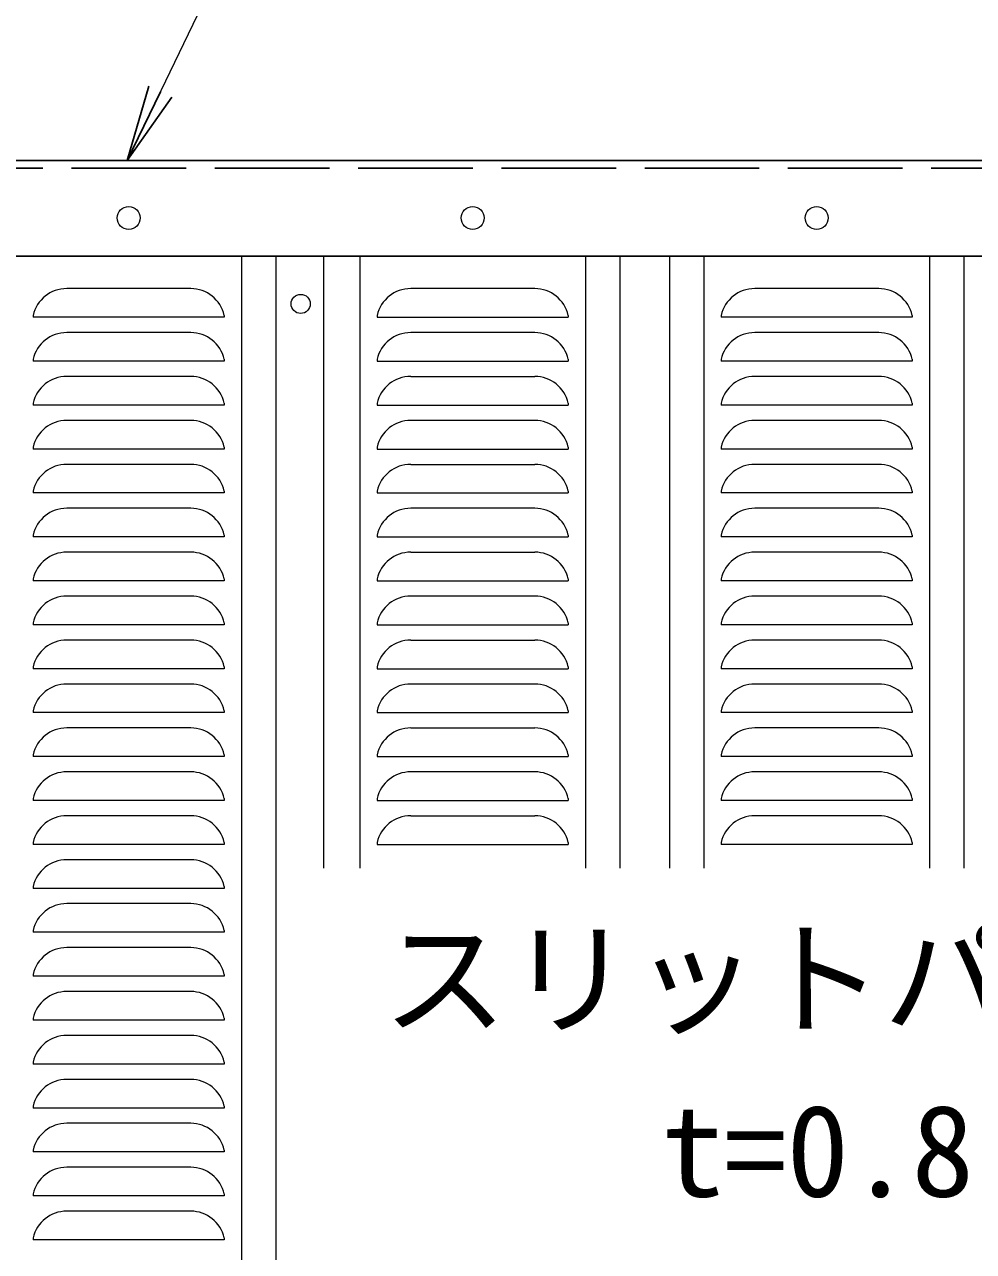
# Model space of a CAD drawing. Units: millimetres, scale not verified. Extents: x -4200 to 4200, y -2970 to 2970.
# Drawn here: x -2515 to -2018, y 1172 to 1814 of the extents above; entities that cross this region are included whole.
import ezdxf
from ezdxf.enums import TextEntityAlignment as Align

# ---------------------------------------------------------------- set-up
doc = ezdxf.new("R2010")
doc.units = ezdxf.units.MM
doc.header["$LTSCALE"] = 10
doc.linetypes.add('DASHED', pattern=[7.5, 6, -1.5])
for name, color, linetype, lineweight in [('0-2_D-STR1', 1, 'Continuous', 25), ('0-3_D-STR3', 3, 'Continuous', 13), ('0-4_D-STR2', 7, 'Continuous', 13), ('0-6_0', 7, 'Continuous', 25), ('0-9_D-STR-TXT', 7, 'Continuous', 13)]:
    doc.layers.add(name, color=color, linetype=linetype, lineweight=lineweight)
doc.styles.add('ＭＳ ゴシック', font='')
doc.styles.get('ＭＳ ゴシック').set_extended_font_data('MS Gothic')

# ---------------------------------------------------------------- blocks, each defined once
blk = doc.blocks.new('_Open')
at = {"layer": '0-6_0'}
blk.add_line((-10, 1.667), (0, 0), dxfattribs=at)
blk.add_lwpolyline([(-10, -1.667), (0, 0), (-10, 0)], dxfattribs=at)

msp = doc.modelspace()

# ---------------------------------------------------------------- linework, layer by layer
at = {"layer": '0-2_D-STR1'}
for p, q in [((-3290.53, 1743.04), (-839.53, 1743.04)), ((-3240.53, 1693.04), (-839.53, 1693.04)), ((-3240.53, 1693.04), (-839.53, 1693.04))]:
    msp.add_line(p, q, dxfattribs=at)
at = {"layer": '0-2_D-STR1', "linetype": 'DASHED'}
msp.add_line((-3240.53, 1739.04), (-839.53, 1739.04), dxfattribs=at)
at = {"layer": '0-3_D-STR3'}
for centre, radius in [((-2460.53, 1713.04), 6), ((-2280.53, 1713.04), 6), ((-2100.53, 1713.04), 6), ((-2370.53, 1668.04), 5)]:
    msp.add_circle(centre, radius, dxfattribs=at)
at = {"layer": '0-4_D-STR2'}
for p, q in [((-2401.53, 1693.04), (-2401.53, 333.04)), ((-2383.53, 1693.04), (-2383.53, 333.04)), ((-2358.53, 1693.04), (-2358.53, 1372.61)), ((-2339.53, 1693.04), (-2339.53, 1372.61)), ((-2221.53, 1693.04), (-2221.53, 1372.61)), ((-2203.53, 1693.04), (-2203.53, 1372.61)), ((-2177.53, 1693.04), (-2177.53, 1372.61)), ((-2159.53, 1693.04), (-2159.53, 1372.61)), ((-2041.53, 1693.04), (-2041.53, 1372.61)), ((-2023.53, 1693.04), (-2023.53, 1372.61)), ((-2428.08, 1676.04), (-2492.97, 1676.04)), ((-2248.08, 1676.04), (-2312.97, 1676.04)), ((-2068.08, 1676.04), (-2132.97, 1676.04)), ((-2510.53, 1662.04), (-2510.53, 1661.04)), ((-2510.53, 1662.03), (-2510.53, 1661.04)), ((-2410.53, 1661.04), (-2510.53, 1661.04)), ((-2410.53, 1662.04), (-2410.53, 1661.04)), ((-2330.53, 1662.04), (-2330.53, 1661.04)), ((-2330.53, 1661.04), (-2230.53, 1661.04)), ((-2230.53, 1662.04), (-2230.53, 1661.04)), ((-2230.53, 1662.03), (-2230.53, 1661.04)), ((-2150.53, 1662.04), (-2150.53, 1661.04)), ((-2150.53, 1662.03), (-2150.53, 1661.04)), ((-2050.53, 1661.04), (-2150.53, 1661.04)), ((-2050.53, 1662.04), (-2050.53, 1661.04)), ((-2428.08, 1653.04), (-2492.97, 1653.04)), ((-2248.08, 1653.04), (-2312.97, 1653.04)), ((-2068.08, 1653.04), (-2132.97, 1653.04)), ((-2510.53, 1639.04), (-2510.53, 1638.04)), ((-2510.53, 1639.03), (-2510.53, 1638.04)), ((-2410.53, 1638.04), (-2510.53, 1638.04)), ((-2410.53, 1639.04), (-2410.53, 1638.04)), ((-2330.53, 1639.04), (-2330.53, 1638.04)), ((-2330.53, 1638.04), (-2230.53, 1638.04)), ((-2230.53, 1639.04), (-2230.53, 1638.04)), ((-2230.53, 1639.03), (-2230.53, 1638.04)), ((-2150.53, 1639.04), (-2150.53, 1638.04)), ((-2150.53, 1639.03), (-2150.53, 1638.04)), ((-2050.53, 1638.04), (-2150.53, 1638.04)), ((-2050.53, 1639.04), (-2050.53, 1638.04)), ((-2428.08, 1630.04), (-2492.97, 1630.04)), ((-2312.97, 1630.04), (-2248.08, 1630.04)), ((-2068.08, 1630.04), (-2132.97, 1630.04)), ((-2510.53, 1616.04), (-2510.53, 1615.04)), ((-2510.53, 1616.03), (-2510.53, 1615.04)), ((-2410.53, 1615.04), (-2510.53, 1615.04)), ((-2410.53, 1616.04), (-2410.53, 1615.04)), ((-2330.53, 1616.04), (-2330.53, 1615.04)), ((-2330.53, 1615.04), (-2230.53, 1615.04)), ((-2230.53, 1616.04), (-2230.53, 1615.04)), ((-2230.53, 1616.03), (-2230.53, 1615.04)), ((-2150.53, 1616.04), (-2150.53, 1615.04)), ((-2150.53, 1616.03), (-2150.53, 1615.04)), ((-2050.53, 1615.04), (-2150.53, 1615.04)), ((-2050.53, 1616.04), (-2050.53, 1615.04)), ((-2428.08, 1607.04), (-2492.97, 1607.04)), ((-2248.08, 1607.04), (-2312.97, 1607.04)), ((-2068.08, 1607.04), (-2132.97, 1607.04)), ((-2510.53, 1593.04), (-2510.53, 1592.04)), ((-2510.53, 1593.03), (-2510.53, 1592.04)), ((-2410.53, 1593.04), (-2410.53, 1592.04)), ((-2330.53, 1593.04), (-2330.53, 1592.04)), ((-2230.53, 1593.04), (-2230.53, 1592.04)), ((-2230.53, 1593.03), (-2230.53, 1592.04)), ((-2150.53, 1593.04), (-2150.53, 1592.04)), ((-2150.53, 1593.03), (-2150.53, 1592.04)), ((-2050.53, 1593.04), (-2050.53, 1592.04)), ((-2410.53, 1592.04), (-2510.53, 1592.04)), ((-2330.53, 1592.04), (-2230.53, 1592.04)), ((-2050.53, 1592.04), (-2150.53, 1592.04)), ((-2428.08, 1584.04), (-2492.97, 1584.04)), ((-2312.97, 1584.04), (-2248.08, 1584.04)), ((-2068.08, 1584.04), (-2132.97, 1584.04)), ((-2510.53, 1570.04), (-2510.53, 1569.04)), ((-2510.53, 1570.03), (-2510.53, 1569.04)), ((-2410.53, 1569.04), (-2510.53, 1569.04)), ((-2410.53, 1570.04), (-2410.53, 1569.04)), ((-2330.53, 1570.04), (-2330.53, 1569.04)), ((-2330.53, 1569.04), (-2230.53, 1569.04)), ((-2230.53, 1570.04), (-2230.53, 1569.04)), ((-2230.53, 1570.03), (-2230.53, 1569.04)), ((-2150.53, 1570.04), (-2150.53, 1569.04)), ((-2150.53, 1570.03), (-2150.53, 1569.04)), ((-2050.53, 1569.04), (-2150.53, 1569.04)), ((-2050.53, 1570.04), (-2050.53, 1569.04)), ((-2428.08, 1561.04), (-2492.97, 1561.04)), ((-2248.08, 1561.04), (-2312.97, 1561.04)), ((-2068.08, 1561.04), (-2132.97, 1561.04)), ((-2510.53, 1547.04), (-2510.53, 1546.04)), ((-2510.53, 1547.03), (-2510.53, 1546.04)), ((-2410.53, 1546.04), (-2510.53, 1546.04)), ((-2410.53, 1547.04), (-2410.53, 1546.04)), ((-2330.53, 1547.04), (-2330.53, 1546.04)), ((-2330.53, 1546.04), (-2230.53, 1546.04)), ((-2230.53, 1547.04), (-2230.53, 1546.04)), ((-2230.53, 1547.03), (-2230.53, 1546.04)), ((-2150.53, 1547.04), (-2150.53, 1546.04)), ((-2150.53, 1547.03), (-2150.53, 1546.04)), ((-2050.53, 1546.04), (-2150.53, 1546.04)), ((-2050.53, 1547.04), (-2050.53, 1546.04)), ((-2428.08, 1538.04), (-2492.97, 1538.04)), ((-2312.97, 1538.04), (-2248.08, 1538.04)), ((-2068.08, 1538.04), (-2132.97, 1538.04)), ((-2510.53, 1524.04), (-2510.53, 1523.04)), ((-2510.53, 1524.03), (-2510.53, 1523.04)), ((-2410.53, 1523.04), (-2510.53, 1523.04)), ((-2410.53, 1524.04), (-2410.53, 1523.04)), ((-2330.53, 1524.04), (-2330.53, 1523.04)), ((-2330.53, 1523.04), (-2230.53, 1523.04)), ((-2230.53, 1524.04), (-2230.53, 1523.04)), ((-2230.53, 1524.03), (-2230.53, 1523.04)), ((-2150.53, 1524.04), (-2150.53, 1523.04)), ((-2150.53, 1524.03), (-2150.53, 1523.04)), ((-2050.53, 1523.04), (-2150.53, 1523.04)), ((-2050.53, 1524.04), (-2050.53, 1523.04)), ((-2428.08, 1515.04), (-2492.97, 1515.04)), ((-2248.08, 1515.04), (-2312.97, 1515.04)), ((-2068.08, 1515.04), (-2132.97, 1515.04)), ((-2510.53, 1501.04), (-2510.53, 1500.04)), ((-2510.53, 1501.03), (-2510.53, 1500.04)), ((-2410.53, 1500.04), (-2510.53, 1500.04)), ((-2410.53, 1501.04), (-2410.53, 1500.04)), ((-2330.53, 1501.04), (-2330.53, 1500.04)), ((-2330.53, 1500.04), (-2230.53, 1500.04)), ((-2230.53, 1501.04), (-2230.53, 1500.04)), ((-2230.53, 1501.03), (-2230.53, 1500.04)), ((-2150.53, 1501.04), (-2150.53, 1500.04)), ((-2150.53, 1501.03), (-2150.53, 1500.04)), ((-2050.53, 1500.04), (-2150.53, 1500.04)), ((-2050.53, 1501.04), (-2050.53, 1500.04)), ((-2428.08, 1492.04), (-2492.97, 1492.04)), ((-2312.97, 1492.04), (-2248.08, 1492.04)), ((-2068.08, 1492.04), (-2132.97, 1492.04)), ((-2510.53, 1478.04), (-2510.53, 1477.04)), ((-2510.53, 1478.03), (-2510.53, 1477.04)), ((-2410.53, 1478.04), (-2410.53, 1477.04)), ((-2330.53, 1478.04), (-2330.53, 1477.04)), ((-2230.53, 1478.04), (-2230.53, 1477.04)), ((-2230.53, 1478.03), (-2230.53, 1477.04)), ((-2150.53, 1478.04), (-2150.53, 1477.04)), ((-2150.53, 1478.03), (-2150.53, 1477.04)), ((-2050.53, 1478.04), (-2050.53, 1477.04)), ((-2410.53, 1477.04), (-2510.53, 1477.04)), ((-2330.53, 1477.04), (-2230.53, 1477.04)), ((-2050.53, 1477.04), (-2150.53, 1477.04)), ((-2428.08, 1469.04), (-2492.97, 1469.04)), ((-2248.08, 1469.04), (-2312.97, 1469.04)), ((-2068.08, 1469.04), (-2132.97, 1469.04)), ((-2510.53, 1455.04), (-2510.53, 1454.04)), ((-2510.53, 1455.03), (-2510.53, 1454.04)), ((-2410.53, 1454.04), (-2510.53, 1454.04)), ((-2410.53, 1455.04), (-2410.53, 1454.04)), ((-2330.53, 1455.04), (-2330.53, 1454.04)), ((-2330.53, 1454.04), (-2230.53, 1454.04)), ((-2230.53, 1455.04), (-2230.53, 1454.04)), ((-2230.53, 1455.03), (-2230.53, 1454.04)), ((-2150.53, 1455.04), (-2150.53, 1454.04)), ((-2150.53, 1455.03), (-2150.53, 1454.04)), ((-2050.53, 1454.04), (-2150.53, 1454.04)), ((-2050.53, 1455.04), (-2050.53, 1454.04)), ((-2428.08, 1446.04), (-2492.97, 1446.04)), ((-2312.97, 1446.04), (-2248.08, 1446.04)), ((-2068.08, 1446.04), (-2132.97, 1446.04)), ((-2510.53, 1432.04), (-2510.53, 1431.04)), ((-2510.53, 1432.03), (-2510.53, 1431.04)), ((-2410.53, 1431.04), (-2510.53, 1431.04)), ((-2410.53, 1432.04), (-2410.53, 1431.04)), ((-2330.53, 1432.04), (-2330.53, 1431.04)), ((-2330.53, 1431.04), (-2230.53, 1431.04)), ((-2230.53, 1432.04), (-2230.53, 1431.04)), ((-2230.53, 1432.03), (-2230.53, 1431.04)), ((-2150.53, 1432.04), (-2150.53, 1431.04)), ((-2150.53, 1432.03), (-2150.53, 1431.04)), ((-2050.53, 1431.04), (-2150.53, 1431.04)), ((-2050.53, 1432.04), (-2050.53, 1431.04)), ((-2428.08, 1423.04), (-2492.97, 1423.04)), ((-2248.08, 1423.04), (-2312.97, 1423.04)), ((-2068.08, 1423.04), (-2132.97, 1423.04)), ((-2510.53, 1409.04), (-2510.53, 1408.04)), ((-2510.53, 1409.03), (-2510.53, 1408.04)), ((-2410.53, 1408.04), (-2510.53, 1408.04)), ((-2410.53, 1409.04), (-2410.53, 1408.04)), ((-2330.53, 1409.04), (-2330.53, 1408.04)), ((-2330.53, 1408.04), (-2230.53, 1408.04)), ((-2230.53, 1409.04), (-2230.53, 1408.04)), ((-2230.53, 1409.03), (-2230.53, 1408.04)), ((-2150.53, 1409.04), (-2150.53, 1408.04)), ((-2150.53, 1409.03), (-2150.53, 1408.04)), ((-2050.53, 1408.04), (-2150.53, 1408.04)), ((-2050.53, 1409.04), (-2050.53, 1408.04)), ((-2428.08, 1400.04), (-2492.97, 1400.04)), ((-2312.97, 1400.04), (-2248.08, 1400.04)), ((-2068.08, 1400.04), (-2132.97, 1400.04)), ((-2510.53, 1386.04), (-2510.53, 1385.04)), ((-2510.53, 1386.03), (-2510.53, 1385.04)), ((-2410.53, 1385.04), (-2510.53, 1385.04)), ((-2410.53, 1386.04), (-2410.53, 1385.04)), ((-2330.53, 1386.04), (-2330.53, 1385.04)), ((-2330.53, 1385.04), (-2230.53, 1385.04)), ((-2230.53, 1386.04), (-2230.53, 1385.04)), ((-2230.53, 1386.03), (-2230.53, 1385.04)), ((-2150.53, 1386.04), (-2150.53, 1385.04)), ((-2150.53, 1386.03), (-2150.53, 1385.04)), ((-2050.53, 1385.04), (-2150.53, 1385.04)), ((-2050.53, 1386.04), (-2050.53, 1385.04)), ((-2428.08, 1377.04), (-2492.97, 1377.04)), ((-2510.53, 1363.04), (-2510.53, 1362.04)), ((-2510.53, 1363.03), (-2510.53, 1362.04)), ((-2410.53, 1362.04), (-2510.53, 1362.04)), ((-2410.53, 1363.04), (-2410.53, 1362.04)), ((-2428.08, 1354.04), (-2492.97, 1354.04)), ((-2510.53, 1340.04), (-2510.53, 1339.04)), ((-2510.53, 1340.03), (-2510.53, 1339.04)), ((-2410.53, 1339.04), (-2510.53, 1339.04)), ((-2410.53, 1340.04), (-2410.53, 1339.04)), ((-2428.08, 1331.04), (-2492.97, 1331.04)), ((-2510.53, 1317.04), (-2510.53, 1316.04)), ((-2510.53, 1317.03), (-2510.53, 1316.04)), ((-2410.53, 1317.04), (-2410.53, 1316.04)), ((-2410.53, 1316.04), (-2510.53, 1316.04)), ((-2428.08, 1308.04), (-2492.97, 1308.04)), ((-2510.53, 1294.04), (-2510.53, 1293.04)), ((-2510.53, 1294.03), (-2510.53, 1293.04)), ((-2410.53, 1293.04), (-2510.53, 1293.04)), ((-2410.53, 1294.04), (-2410.53, 1293.04)), ((-2428.08, 1285.04), (-2492.97, 1285.04)), ((-2510.53, 1271.04), (-2510.53, 1270.04)), ((-2510.53, 1271.03), (-2510.53, 1270.04)), ((-2410.53, 1270.04), (-2510.53, 1270.04)), ((-2410.53, 1271.04), (-2410.53, 1270.04)), ((-2428.08, 1262.04), (-2492.97, 1262.04)), ((-2510.53, 1248.04), (-2510.53, 1247.04)), ((-2510.53, 1248.03), (-2510.53, 1247.04)), ((-2410.53, 1247.04), (-2510.53, 1247.04)), ((-2410.53, 1248.04), (-2410.53, 1247.04)), ((-2428.08, 1239.04), (-2492.97, 1239.04)), ((-2510.53, 1225.04), (-2510.53, 1224.04)), ((-2510.53, 1225.03), (-2510.53, 1224.04)), ((-2410.53, 1224.04), (-2510.53, 1224.04)), ((-2410.53, 1225.04), (-2410.53, 1224.04)), ((-2428.08, 1216.04), (-2492.97, 1216.04)), ((-2510.53, 1202.04), (-2510.53, 1201.04)), ((-2510.53, 1202.03), (-2510.53, 1201.04)), ((-2410.53, 1202.04), (-2410.53, 1201.04)), ((-2410.53, 1201.04), (-2510.53, 1201.04)), ((-2428.08, 1193.04), (-2492.97, 1193.04)), ((-2510.53, 1179.04), (-2510.53, 1178.04)), ((-2510.53, 1179.03), (-2510.53, 1178.04)), ((-2410.53, 1178.04), (-2510.53, 1178.04)), ((-2410.53, 1179.04), (-2410.53, 1178.04))]:
    msp.add_line(p, q, dxfattribs=at)
for centre, start, end in [((-2492.97, 1658.04), 90, 167.16041), ((-2428.08, 1658.04), 12.83959, 90), ((-2312.97, 1658.04), 90, 167.16041), ((-2248.08, 1658.04), 12.83959, 90), ((-2132.97, 1658.04), 90, 167.16041), ((-2068.08, 1658.04), 12.83959, 90), ((-2492.97, 1635.04), 90, 167.16041), ((-2428.08, 1635.04), 12.83959, 90), ((-2312.97, 1635.04), 90, 167.16041), ((-2248.08, 1635.04), 12.83959, 90), ((-2132.97, 1635.04), 90, 167.16041), ((-2068.08, 1635.04), 12.83959, 90), ((-2492.97, 1612.04), 90, 167.16041), ((-2428.08, 1612.04), 12.83959, 90), ((-2312.97, 1612.04), 90, 167.16041), ((-2248.08, 1612.04), 12.83959, 90), ((-2132.97, 1612.04), 90, 167.16041), ((-2068.08, 1612.04), 12.83959, 90), ((-2492.97, 1589.04), 90, 167.16041), ((-2428.08, 1589.04), 12.83959, 90), ((-2312.97, 1589.04), 90, 167.16041), ((-2248.08, 1589.04), 12.83959, 90), ((-2132.97, 1589.04), 90, 167.16041), ((-2068.08, 1589.04), 12.83959, 90), ((-2492.97, 1566.04), 90, 167.16041), ((-2428.08, 1566.04), 12.83959, 90), ((-2312.97, 1566.04), 90, 167.16041), ((-2248.08, 1566.04), 12.83959, 90), ((-2132.97, 1566.04), 90, 167.16041), ((-2068.08, 1566.04), 12.83959, 90), ((-2492.97, 1543.04), 90, 167.16041), ((-2428.08, 1543.04), 12.83959, 90), ((-2312.97, 1543.04), 90, 167.16041), ((-2248.08, 1543.04), 12.83959, 90), ((-2132.97, 1543.04), 90, 167.16041), ((-2068.08, 1543.04), 12.83959, 90), ((-2492.97, 1520.04), 90, 167.16041), ((-2428.08, 1520.04), 12.83959, 90), ((-2312.97, 1520.04), 90, 167.16041), ((-2248.08, 1520.04), 12.83959, 90), ((-2132.97, 1520.04), 90, 167.16041), ((-2068.08, 1520.04), 12.83959, 90), ((-2492.97, 1497.04), 90, 167.16041), ((-2428.08, 1497.04), 12.83959, 90), ((-2312.97, 1497.04), 90, 167.16041), ((-2248.08, 1497.04), 12.83959, 90), ((-2132.97, 1497.04), 90, 167.16041), ((-2068.08, 1497.04), 12.83959, 90), ((-2492.97, 1474.04), 90, 167.16041), ((-2428.08, 1474.04), 12.83959, 90), ((-2312.97, 1474.04), 90, 167.16041), ((-2248.08, 1474.04), 12.83959, 90), ((-2132.97, 1474.04), 90, 167.16041), ((-2068.08, 1474.04), 12.83959, 90), ((-2492.97, 1451.04), 90, 167.16041), ((-2428.08, 1451.04), 12.83959, 90), ((-2312.97, 1451.04), 90, 167.16041), ((-2248.08, 1451.04), 12.83959, 90), ((-2132.97, 1451.04), 90, 167.16041), ((-2068.08, 1451.04), 12.83959, 90), ((-2492.97, 1428.04), 90, 167.16041), ((-2428.08, 1428.04), 12.83959, 90), ((-2312.97, 1428.04), 90, 167.16041), ((-2248.08, 1428.04), 12.83959, 90), ((-2132.97, 1428.04), 90, 167.16041), ((-2068.08, 1428.04), 12.83959, 90), ((-2492.97, 1405.04), 90, 167.16041), ((-2428.08, 1405.04), 12.83959, 90), ((-2312.97, 1405.04), 90, 167.16041), ((-2248.08, 1405.04), 12.83959, 90), ((-2132.97, 1405.04), 90, 167.16041), ((-2068.08, 1405.04), 12.83959, 90), ((-2492.97, 1382.04), 90, 167.16041), ((-2428.08, 1382.04), 12.83959, 90), ((-2312.97, 1382.04), 90, 167.16041), ((-2248.08, 1382.04), 12.83959, 90), ((-2132.97, 1382.04), 90, 167.16041), ((-2068.08, 1382.04), 12.83959, 90), ((-2492.97, 1359.04), 90, 167.16041), ((-2428.08, 1359.04), 12.83959, 90), ((-2492.97, 1336.04), 90, 167.16041), ((-2428.08, 1336.04), 12.83959, 90), ((-2492.97, 1313.04), 90, 167.16041), ((-2428.08, 1313.04), 12.83959, 90), ((-2492.97, 1290.04), 90, 167.16041), ((-2428.08, 1290.04), 12.83959, 90), ((-2492.97, 1267.04), 90, 167.16041), ((-2428.08, 1267.04), 12.83959, 90), ((-2492.97, 1244.04), 90, 167.16041), ((-2428.08, 1244.04), 12.83959, 90), ((-2492.97, 1221.04), 90, 167.16041), ((-2428.08, 1221.04), 12.83959, 90), ((-2492.97, 1198.04), 90, 167.16041), ((-2428.08, 1198.04), 12.83959, 90), ((-2492.97, 1175.04), 90, 167.16041), ((-2428.08, 1175.04), 12.83959, 90)]:
    msp.add_arc(centre, 18, start, end, dxfattribs=at)
at = {"layer": '0-9_D-STR-TXT'}
msp.add_lwpolyline([(-1968.34, 1844.08), (-2412.72, 1844.08), (-2460.43, 1744.84)], dxfattribs=at)

# ---------------------------------------------------------------- block references
at = {"layer": '0-9_D-STR-TXT', "xscale": 4, "yscale": 4, "rotation": 244.3207}
msp.add_blockref('_Open', (-2461.3, 1743.04), dxfattribs=at)

# ---------------------------------------------------------------- texts
at = {"layer": '0-9_D-STR-TXT', "style": 'ＭＳ ゴシック'}
for s, p in [('スリットパネル', (-2327.94, 1276.22)), ('t=0.8', (-2181.74, 1186.22))]:
    msp.add_text(s, height=48.09, dxfattribs=at).set_placement(p, align=Align.BOTTOM_LEFT)

doc.saveas('drawing.dxf')
